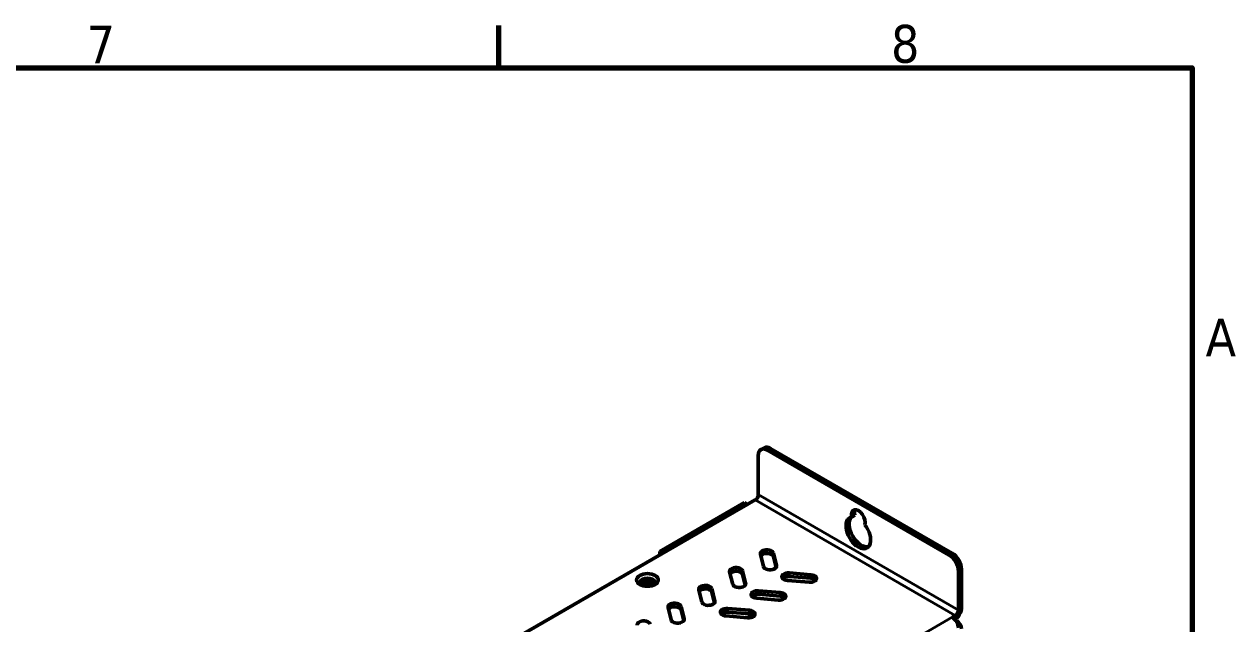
# Model space of a CAD drawing. Header units: millimetres. Extents: x 2117 to 4352, y 853 to 2102.
# Drawn here: x 3296.3 to 3574.6, y 1949.4 to 2087.1 of the extents above; entities that cross this region are included whole.
import ezdxf

# ---------------------------------------------------------------- set-up
doc = ezdxf.new("R2010")
doc.units = ezdxf.units.MM
doc.header["$LTSCALE"] = 1.8
for name, color, linetype, lineweight in [('경계(ISO)', 7, 'Continuous', 70), ('외형선(ISO)', 7, 'Continuous', 50), ('좁은 외형선(ISO)', 7, 'Continuous', 35)]:
    doc.layers.add(name, color=color, linetype=linetype, lineweight=lineweight)
doc.styles.add('주 텍스트 (ISO)', font='')
doc.styles.get('주 텍스트 (ISO)').set_extended_font_data('Tahoma')

# ---------------------------------------------------------------- blocks, each defined once
blk = doc.blocks.new('경계 Default Border')
at = {"layer": '경계(ISO)'}
blk.add_line((519.75, 410), (519.75, 413.9), dxfattribs=at)
at = {"layer": '경계(ISO)', "flags": 128}
blk.add_lwpolyline([(10, 10), (10, 410), (584, 410), (584, 10), (10, 10)], dxfattribs=at)
at = {"layer": '경계(ISO)', "char_height": 3.5, "attachment_point": 7, "style": '주 텍스트 (ISO)'}
for s, insert in [('7', (481.56, 410.4)), ('8', (556.09, 410.4)), ('A', (585.24, 383.25))]:
    blk.add_mtext(s, dxfattribs=dict(at, insert=insert))

msp = doc.modelspace()

# ---------------------------------------------------------------- linework, layer by layer
at = {"layer": '외형선(ISO)'}
for p, q in [((3465.504, 1989.414), (3466.211, 1989.823)), ((3509.43, 1965.587), (3467.711, 1989.674)), ((3464.882, 1988.041), (3464.882, 1979.06)), ((3508.723, 1965.179), (3467.004, 1989.266)), ((3363.978, 1919.986), (3464.175, 1977.835)), ((3461.7, 1977.222), (3442.255, 1965.996)), ((3442.962, 1965.587), (3462.407, 1976.814)), ((3462.407, 1976.814), (3461.7, 1977.222)), ((3487.044, 1974.321), (3486.337, 1973.913)), ((3442.255, 1965.179), (3442.255, 1965.996)), ((3442.255, 1965.996), (3442.962, 1965.587)), ((3466.084, 1962.526), (3465.377, 1965.383)), ((3468.347, 1965.628), (3469.054, 1962.771)), ((3468.962, 1962.326), (3468.347, 1964.812)), ((3511.551, 1952.932), (3511.551, 1961.913)), ((3459.013, 1958.443), (3458.306, 1961.301)), ((3461.276, 1961.546), (3461.983, 1958.688)), ((3461.891, 1958.244), (3461.276, 1960.729)), ((3476.55, 1958.933), (3471.6, 1959.341)), ((3472.024, 1961.056), (3476.974, 1960.648)), ((3476.974, 1959.831), (3472.024, 1960.239)), ((3510.844, 1961.505), (3510.844, 1952.523)), ((3451.942, 1954.361), (3451.235, 1957.218)), ((3454.205, 1957.463), (3454.912, 1954.606)), ((3454.82, 1954.161), (3454.205, 1956.647)), ((3464.953, 1956.973), (3469.903, 1956.565)), ((3469.479, 1954.85), (3464.529, 1955.259)), ((3469.903, 1955.749), (3464.953, 1956.157)), ((3444.871, 1950.278), (3444.164, 1953.136)), ((3447.134, 1953.381), (3447.841, 1950.523)), ((3447.749, 1950.079), (3447.134, 1952.564)), ((3462.407, 1950.768), (3457.458, 1951.176)), ((3457.882, 1952.891), (3462.832, 1952.483)), ((3462.832, 1951.666), (3457.882, 1952.074)), ((3509.43, 1950.89), (3510.137, 1951.299)), ((3510.137, 1950.482), (3510.012, 1950.41)), ((3510.491, 1950.033), (3510.175, 1950.215))]:
    msp.add_line(p, q, dxfattribs=at)
for centre, major_axis, start_param, end_param in [((3467.004, 1986.816), (-1.5, 2.598), 5.4977871, 7.0685835), ((3467.711, 1987.225), (-1.5, 2.598), 5.4977871, 6.2831853), ((3464.175, 1978.651), (-0.5, -0.866), 0.7853982, 2.3561945), ((3487.863, 1973.548), (-1.125, 1.949), 3.6418944, 7.3536799), ((3487.863, 1970.282), (2, -3.464), 2.9263874, 8.0691869), ((3488.57, 1970.691), (-2, 3.464), 0.1777106, 2.9638821), ((3488.57, 1973.957), (-1.125, 1.949), 0.3196873, 1.0704946), ((3466.862, 1965.506), (-1.5, 0), 3.2834897, 6.4250824), ((3466.862, 1964.689), (1.5, 0), 0.1418971, 2.7611749), ((3508.723, 1962.73), (1.5, -2.598), 0.7853982, 2.3561945), ((3509.43, 1963.138), (-1.5, 2.598), 3.9269908, 5.4977871), ((3459.791, 1961.423), (-1.5, 0), 3.2834897, 6.4250824), ((3467.569, 1962.648), (1.5, 0), 3.2834897, 6.4250824), ((3439.426, 1958.851), (1.75, 0), 5.6941202, 10.013843), ((3439.426, 1958.647), (1.75, 0), 0.1011878, 3.0404048), ((3439.426, 1958.484), (-1.23, 0), 2.6800658, 6.7447121), ((3459.791, 1960.607), (1.5, 0), 0.1418971, 2.7611749), ((3471.812, 1960.199), (-1.5, 0), 4.5704919, 7.7120846), ((3471.812, 1959.382), (-1.5, 0), 4.5704919, 5.7923026), ((3476.762, 1959.79), (1.5, 0), 4.5704919, 7.7120846), ((3476.762, 1958.974), (-1.5, 0), 3.6324753, 4.5704919), ((3439.426, 1957.667), (-1.23, 0), 3.8438182, 5.5809598), ((3452.72, 1957.341), (-1.5, 0), 3.2834897, 6.4250824), ((3452.72, 1956.524), (1.5, 0), 0.1418971, 2.7611749), ((3460.498, 1958.566), (1.5, 0), 3.2834897, 6.4250824), ((3464.741, 1956.116), (-1.5, 0), 4.5704919, 7.7120846), ((3464.741, 1955.3), (-1.5, 0), 4.5704919, 5.7923026), ((3469.691, 1955.708), (1.5, 0), 4.5704919, 7.7120846), ((3445.649, 1953.258), (-1.5, 0), 3.2834897, 6.4250824), ((3453.427, 1954.483), (1.5, 0), 3.2834897, 6.4250824), ((3469.691, 1954.891), (-1.5, 0), 3.6324753, 4.5704919), ((3445.649, 1952.442), (1.5, 0), 0.1418971, 2.7611749), ((3457.67, 1952.034), (-1.5, 0), 4.5704919, 7.7120846), ((3457.67, 1951.217), (-1.5, 0), 4.5704919, 5.7923026), ((3462.62, 1951.625), (1.5, 0), 4.5704919, 7.7120846), ((3462.62, 1950.809), (-1.5, 0), 3.6324753, 4.5704919), ((3509.43, 1949.257), (-1, 1.732), 3.9269908, 5.4977871), ((3510.137, 1952.115), (-0.5, -0.866), 0.7853982, 2.3561945), ((3510.137, 1952.115), (1, 1.732), 3.9269908, 4.9741884), ((3510.137, 1952.115), (1, 1.732), 4.9741884, 5.4977871), ((3438.578, 1949.176), (-1.5, 0), 3.2834897, 6.4250824), ((3446.356, 1950.401), (1.5, 0), 3.2834897, 6.4250824), ((3510.491, 1948.808), (-0.75, 1.299), 3.9269908, 5.4977871)]:
    msp.add_ellipse(centre, major_axis=major_axis, ratio=0.5773503, start_param=start_param, end_param=end_param, dxfattribs=at)
msp.add_ellipse((3439.426, 1959.464), major_axis=(2.5, 0), ratio=0.5773503, dxfattribs=at)
at = {"layer": '좁은 외형선(ISO)'}
for p, q in [((3467.004, 1989.266), (3467.711, 1989.674)), ((3464.882, 1979.06), (3510.844, 1952.523)), ((3510.137, 1951.299), (3464.175, 1977.835)), ((3468.347, 1964.812), (3468.347, 1965.628)), ((3509.43, 1965.587), (3508.723, 1965.179)), ((3469.054, 1962.526), (3469.054, 1962.771)), ((3510.844, 1961.505), (3511.551, 1961.913)), ((3461.276, 1960.729), (3461.276, 1961.546)), ((3472.024, 1960.239), (3472.024, 1961.056)), ((3476.974, 1959.831), (3476.974, 1960.648)), ((3454.205, 1956.647), (3454.205, 1957.463)), ((3461.983, 1958.443), (3461.983, 1958.688)), ((3464.953, 1956.157), (3464.953, 1956.973)), ((3469.903, 1955.749), (3469.903, 1956.565)), ((3454.912, 1954.361), (3454.912, 1954.606)), ((3464.175, 1956.102), (3464.175, 1955.314)), ((3408.879, 1892.838), (3509.43, 1950.89)), ((3447.134, 1952.564), (3447.134, 1953.381)), ((3457.882, 1952.074), (3457.882, 1952.891)), ((3462.761, 1950.763), (3462.761, 1951.672)), ((3462.832, 1951.666), (3462.832, 1952.483)), ((3510.137, 1951.299), (3511.362, 1952.006)), ((3510.137, 1951.299), (3510.137, 1950.482)), ((3510.844, 1952.523), (3511.551, 1952.932)), ((3447.841, 1950.278), (3447.841, 1950.523)), ((3510.491, 1950.033), (3510.357, 1949.956))]:
    msp.add_line(p, q, dxfattribs=at)

# ---------------------------------------------------------------- block references
at = {"xscale": 2.4786, "yscale": 2.4786, "zscale": 2.4786}
msp.add_blockref('경계 Default Border', (2117.047, 1060.931), dxfattribs=at)

doc.saveas('drawing.dxf')
